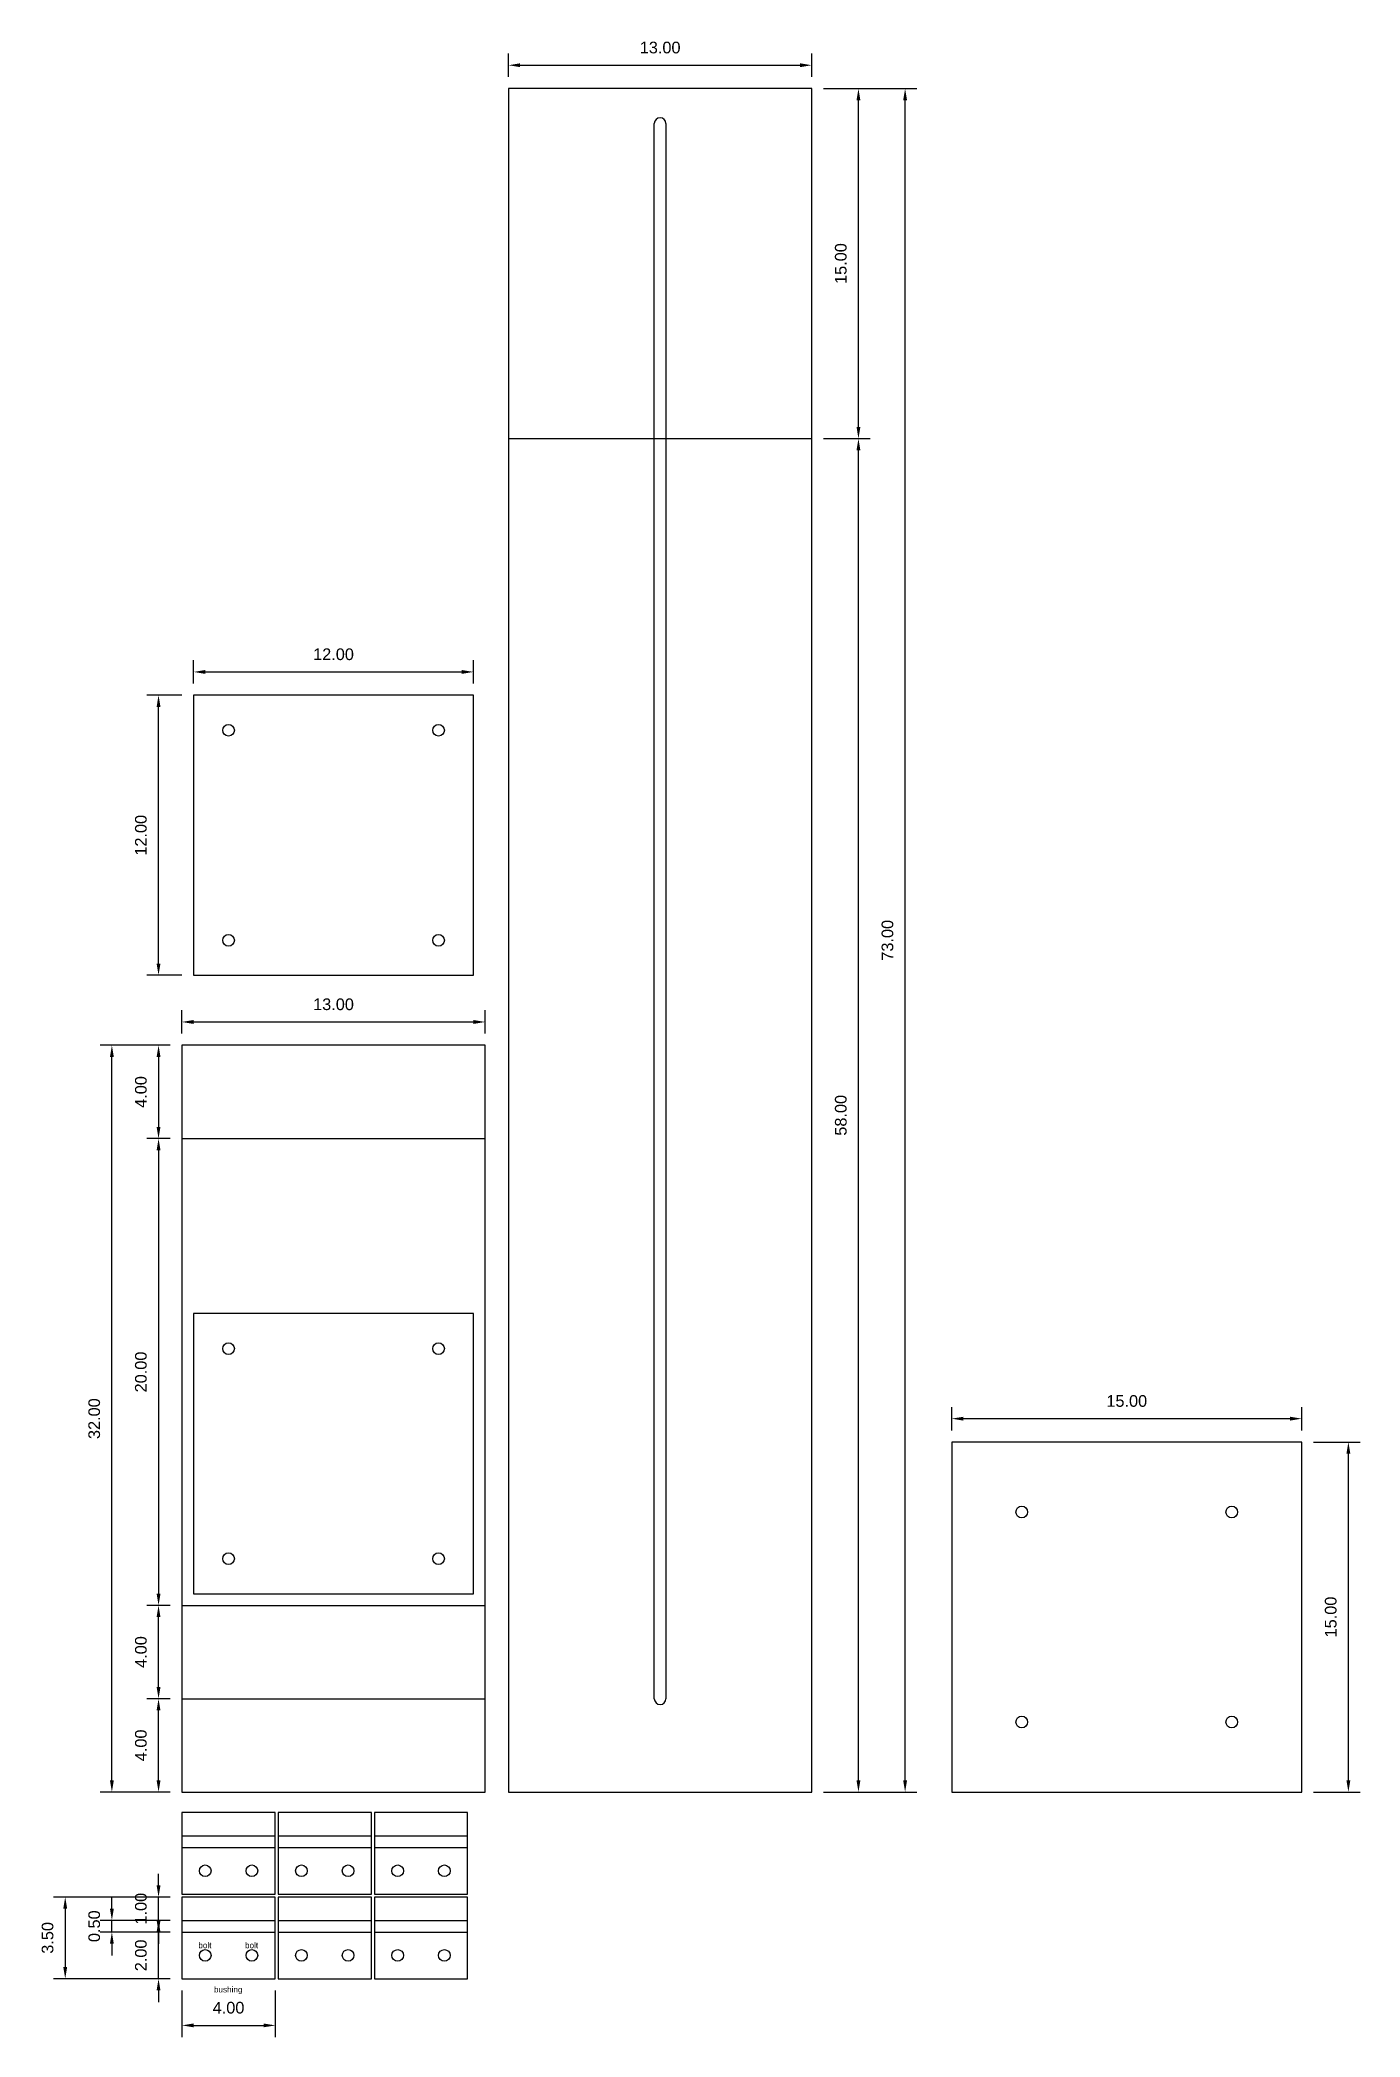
# Model space of a CAD drawing. Header units: inches. Extents: x -6.1 to 50.5, y -2.5 to 83.1.
import ezdxf

# ---------------------------------------------------------------- set-up
doc = ezdxf.new("R2010")
doc.units = ezdxf.units.IN
doc.header["$MEASUREMENT"] = 0
for name, color, linetype, true_color in [('cutting geometry', 1, 'Continuous', 0xff0000), ('dimensions', 18, 'Continuous', 0x000000), ('folds', 15, 'Continuous', 0xbf3f3f), ('model', 251, 'Continuous', 0x696969)]:
    doc.layers.add(name, color=color, linetype=linetype, true_color=true_color)
doc.styles.add('Arial', font='')
doc.styles.get('Arial').set_extended_font_data('Arial')
doc.dimstyles.new('Default', dxfattribs={"dimtxt": 0.5, "dimasz": 0.5, "dimexe": 0.5, "dimexo": 0.5, "dimgap": 0.5, "dimtad": 1, "dimtoh": 1, "dimzin": 1, "dimdsep": 46, "dimtxsty": 'Arial', "dimcen": 0.5, "dimazin": 0, "dimtfac": 1, "dimtdec": 4, "dimtix": 1, "dimtmove": 1, "dimatfit": 3, "dimfxl": 1, "dimtolj": 1, "dimtzin": 1, "dimarcsym": 0})

# ---------------------------------------------------------------- blocks, each defined once
blk = doc.blocks.new('*D1')
at = {"layer": 'Defpoints', "color": 0}
for p in [(33, 24), (33, 23), (48, 23)]:
    blk.add_point(p, dxfattribs=at)
at = {"layer": 'dimensions', "color": 0, "lineweight": -2}
for p, q in [((33, 23.5), (33, 24.5)), ((47.5, 24), (33.5, 24)), ((48, 23.5), (48, 24.5))]:
    blk.add_line(p, q, dxfattribs=at)
at = {"layer": 'dimensions', "color": 0}
for points in [[(33.5, 24.083), (33.5, 23.917), (33, 24)], [(47.5, 23.917), (47.5, 24.083), (48, 24)]]:
    blk.add_solid(points, dxfattribs=at)
at = {"layer": 'dimensions', "color": 0, "insert": (40.5, 24.755), "char_height": 0.5, "attachment_point": 5, "style": 'Arial'}
blk.add_mtext('\\A1;15.00', dxfattribs=at)
blk = doc.blocks.new('*D2')
at = {"layer": 'Defpoints', "color": 0}
for p in [(48, 23), (50, 23), (48, 8)]:
    blk.add_point(p, dxfattribs=at)
at = {"layer": 'dimensions', "color": 0, "lineweight": -2}
for p, q in [((48.5, 23), (50.5, 23)), ((50, 8.5), (50, 22.5)), ((48.5, 8), (50.5, 8))]:
    blk.add_line(p, q, dxfattribs=at)
at = {"layer": 'dimensions', "color": 0}
for points in [[(50.083, 22.5), (49.917, 22.5), (50, 23)], [(49.917, 8.5), (50.083, 8.5), (50, 8)]]:
    blk.add_solid(points, dxfattribs=at)
at = {"layer": 'dimensions', "color": 0, "insert": (49.245, 15.5), "char_height": 0.5, "attachment_point": 5, "rotation": 90, "style": 'Arial'}
blk.add_mtext('\\A1;15.00', dxfattribs=at)
blk = doc.blocks.new('*D3')
at = {"layer": 'Defpoints', "color": 0}
for p in [(0, 0), (4, 0), (4, -2)]:
    blk.add_point(p, dxfattribs=at)
at = {"layer": 'dimensions', "color": 0, "lineweight": -2}
for p, q in [((0, -0.5), (0, -2.5)), ((4, -0.5), (4, -2.5)), ((0.5, -2), (3.5, -2))]:
    blk.add_line(p, q, dxfattribs=at)
at = {"layer": 'dimensions', "color": 0}
for points in [[(0.5, -1.917), (0.5, -2.083), (0, -2)], [(3.5, -2.083), (3.5, -1.917), (4, -2)]]:
    blk.add_solid(points, dxfattribs=at)
at = {"layer": 'dimensions', "color": 0, "insert": (2, -1.245), "char_height": 0.5, "attachment_point": 5, "style": 'Arial'}
blk.add_mtext('\\A1;4.00', dxfattribs=at)
blk = doc.blocks.new('*D4')
at = {"layer": 'Defpoints', "color": 0}
for p in [(-1, 2), (0, 2), (0, 0)]:
    blk.add_point(p, dxfattribs=at)
at = {"layer": 'dimensions', "color": 0, "lineweight": -2}
for p, q in [((-1, 2.5), (-1, 3)), ((-0.5, 2), (-1.5, 2)), ((-1, 0), (-1, 2)), ((-0.5, 0), (-1.5, 0)), ((-1, -0.5), (-1, -1))]:
    blk.add_line(p, q, dxfattribs=at)
at = {"layer": 'dimensions', "color": 0}
for points in [[(-1.083, 2.5), (-0.917, 2.5), (-1, 2)], [(-0.917, -0.5), (-1.083, -0.5), (-1, 0)]]:
    blk.add_solid(points, dxfattribs=at)
at = {"layer": 'dimensions', "color": 0, "insert": (-1.755, 1), "char_height": 0.5, "attachment_point": 5, "rotation": 90, "style": 'Arial'}
blk.add_mtext('\\A1;2.00', dxfattribs=at)
blk = doc.blocks.new('*D5')
at = {"layer": 'Defpoints', "color": 0}
for p in [(-1, 3.5), (0, 3.5), (0, 2.5)]:
    blk.add_point(p, dxfattribs=at)
at = {"layer": 'dimensions', "color": 0, "lineweight": -2}
for p, q in [((-1, 4), (-1, 4.5)), ((-0.5, 3.5), (-1.5, 3.5)), ((-1, 2.5), (-1, 3.5)), ((-0.5, 2.5), (-1.5, 2.5)), ((-1, 2), (-1, 1.5))]:
    blk.add_line(p, q, dxfattribs=at)
at = {"layer": 'dimensions', "color": 0}
for points in [[(-1.083, 4), (-0.917, 4), (-1, 3.5)], [(-0.917, 2), (-1.083, 2), (-1, 2.5)]]:
    blk.add_solid(points, dxfattribs=at)
at = {"layer": 'dimensions', "color": 0, "insert": (-1.755, 3), "char_height": 0.5, "attachment_point": 5, "rotation": 90, "style": 'Arial'}
blk.add_mtext('\\A1;1.00', dxfattribs=at)
blk = doc.blocks.new('*D6')
at = {"layer": 'Defpoints', "color": 0}
for p in [(-3, 2.5), (0, 2.5), (0, 2)]:
    blk.add_point(p, dxfattribs=at)
at = {"layer": 'dimensions', "color": 0, "lineweight": -2}
for p, q in [((-3, 3), (-3, 3.5)), ((-0.5, 2.5), (-3.5, 2.5)), ((-0.5, 2), (-3.5, 2)), ((-3, 2), (-3, 2.5)), ((-3, 1.5), (-3, 1))]:
    blk.add_line(p, q, dxfattribs=at)
at = {"layer": 'dimensions', "color": 0}
for points in [[(-3.083, 3), (-2.917, 3), (-3, 2.5)], [(-2.917, 1.5), (-3.083, 1.5), (-3, 2)]]:
    blk.add_solid(points, dxfattribs=at)
at = {"layer": 'dimensions', "color": 0, "insert": (-3.755, 2.25), "char_height": 0.5, "attachment_point": 5, "rotation": 90, "style": 'Arial'}
blk.add_mtext('\\A1;0.50', dxfattribs=at)
blk = doc.blocks.new('*D7')
at = {"layer": 'Defpoints', "color": 0}
for p in [(0, 3.5), (-5, 0), (0, 0)]:
    blk.add_point(p, dxfattribs=at)
at = {"layer": 'dimensions', "color": 0, "lineweight": -2}
for p, q in [((-0.5, 3.5), (-5.5, 3.5)), ((-5, 3), (-5, 0.5)), ((-0.5, 0), (-5.5, 0))]:
    blk.add_line(p, q, dxfattribs=at)
at = {"layer": 'dimensions', "color": 0}
for points in [[(-4.917, 3), (-5.083, 3), (-5, 3.5)], [(-5.083, 0.5), (-4.917, 0.5), (-5, 0)]]:
    blk.add_solid(points, dxfattribs=at)
at = {"layer": 'dimensions', "color": 0, "insert": (-5.755, 1.75), "char_height": 0.5, "attachment_point": 5, "rotation": 90, "style": 'Arial'}
blk.add_mtext('\\A1;3.50', dxfattribs=at)
blk = doc.blocks.new('*D8')
at = {"layer": 'Defpoints', "color": 0}
for p in [(-3, 40), (0, 40), (0, 8)]:
    blk.add_point(p, dxfattribs=at)
at = {"layer": 'dimensions', "color": 0, "lineweight": -2}
for p, q in [((-0.5, 40), (-3.5, 40)), ((-3, 8.5), (-3, 39.5)), ((-0.5, 8), (-3.5, 8))]:
    blk.add_line(p, q, dxfattribs=at)
at = {"layer": 'dimensions', "color": 0}
for points in [[(-2.917, 39.5), (-3.083, 39.5), (-3, 40)], [(-3.083, 8.5), (-2.917, 8.5), (-3, 8)]]:
    blk.add_solid(points, dxfattribs=at)
at = {"layer": 'dimensions', "color": 0, "insert": (-3.755, 24), "char_height": 0.5, "attachment_point": 5, "rotation": 90, "style": 'Arial'}
blk.add_mtext('\\A1;32.00', dxfattribs=at)
blk = doc.blocks.new('*D9')
at = {"layer": 'Defpoints', "color": 0}
for p in [(0, 36), (-1, 16), (0, 16)]:
    blk.add_point(p, dxfattribs=at)
at = {"layer": 'dimensions', "color": 0, "lineweight": -2}
for p, q in [((-0.5, 36), (-1.5, 36)), ((-1, 35.5), (-1, 16.5)), ((-0.5, 16), (-1.5, 16))]:
    blk.add_line(p, q, dxfattribs=at)
at = {"layer": 'dimensions', "color": 0}
for points in [[(-0.917, 35.5), (-1.083, 35.5), (-1, 36)], [(-1.083, 16.5), (-0.917, 16.5), (-1, 16)]]:
    blk.add_solid(points, dxfattribs=at)
at = {"layer": 'dimensions', "color": 0, "insert": (-1.755, 26), "char_height": 0.5, "attachment_point": 5, "rotation": 90, "style": 'Arial'}
blk.add_mtext('\\A1;20.00', dxfattribs=at)
blk = doc.blocks.new('*D10')
at = {"layer": 'Defpoints', "color": 0}
for p in [(0, 40), (-1, 36), (0, 36)]:
    blk.add_point(p, dxfattribs=at)
at = {"layer": 'dimensions', "color": 0, "lineweight": -2}
for p, q in [((-0.5, 40), (-1.5, 40)), ((-1, 39.5), (-1, 36.5)), ((-0.5, 36), (-1.5, 36))]:
    blk.add_line(p, q, dxfattribs=at)
at = {"layer": 'dimensions', "color": 0}
for points in [[(-0.917, 39.5), (-1.083, 39.5), (-1, 40)], [(-1.083, 36.5), (-0.917, 36.5), (-1, 36)]]:
    blk.add_solid(points, dxfattribs=at)
at = {"layer": 'dimensions', "color": 0, "insert": (-1.755, 38), "char_height": 0.5, "attachment_point": 5, "rotation": 90, "style": 'Arial'}
blk.add_mtext('\\A1;4.00', dxfattribs=at)
blk = doc.blocks.new('*D11')
at = {"layer": 'Defpoints', "color": 0}
for p in [(-1, 16), (0, 16), (0, 12)]:
    blk.add_point(p, dxfattribs=at)
at = {"layer": 'dimensions', "color": 0, "lineweight": -2}
for p, q in [((-0.5, 16), (-1.5, 16)), ((-1, 12.5), (-1, 15.5)), ((-0.5, 12), (-1.5, 12))]:
    blk.add_line(p, q, dxfattribs=at)
at = {"layer": 'dimensions', "color": 0}
for points in [[(-0.917, 15.5), (-1.083, 15.5), (-1, 16)], [(-1.083, 12.5), (-0.917, 12.5), (-1, 12)]]:
    blk.add_solid(points, dxfattribs=at)
at = {"layer": 'dimensions', "color": 0, "insert": (-1.755, 14), "char_height": 0.5, "attachment_point": 5, "rotation": 90, "style": 'Arial'}
blk.add_mtext('\\A1;4.00', dxfattribs=at)
blk = doc.blocks.new('*D12')
at = {"layer": 'Defpoints', "color": 0}
for p in [(-1, 12), (0, 12), (0, 8)]:
    blk.add_point(p, dxfattribs=at)
at = {"layer": 'dimensions', "color": 0, "lineweight": -2}
for p, q in [((-0.5, 12), (-1.5, 12)), ((-1, 8.5), (-1, 11.5)), ((-0.5, 8), (-1.5, 8))]:
    blk.add_line(p, q, dxfattribs=at)
at = {"layer": 'dimensions', "color": 0}
for points in [[(-0.917, 11.5), (-1.083, 11.5), (-1, 12)], [(-1.083, 8.5), (-0.917, 8.5), (-1, 8)]]:
    blk.add_solid(points, dxfattribs=at)
at = {"layer": 'dimensions', "color": 0, "insert": (-1.755, 10), "char_height": 0.5, "attachment_point": 5, "rotation": 90, "style": 'Arial'}
blk.add_mtext('\\A1;4.00', dxfattribs=at)
blk = doc.blocks.new('*D13')
at = {"layer": 'Defpoints', "color": 0}
for p in [(13, 41), (0, 40), (13, 40)]:
    blk.add_point(p, dxfattribs=at)
at = {"layer": 'dimensions', "color": 0, "lineweight": -2}
for p, q in [((0, 40.5), (0, 41.5)), ((13, 40.5), (13, 41.5)), ((0.5, 41), (12.5, 41))]:
    blk.add_line(p, q, dxfattribs=at)
at = {"layer": 'dimensions', "color": 0}
for points in [[(0.5, 41.083), (0.5, 40.917), (0, 41)], [(12.5, 40.917), (12.5, 41.083), (13, 41)]]:
    blk.add_solid(points, dxfattribs=at)
at = {"layer": 'dimensions', "color": 0, "insert": (6.5, 41.755), "char_height": 0.5, "attachment_point": 5, "style": 'Arial'}
blk.add_mtext('\\A1;13.00', dxfattribs=at)
blk = doc.blocks.new('*D14')
at = {"layer": 'Defpoints', "color": 0}
for p in [(27, 82), (14, 81), (27, 81)]:
    blk.add_point(p, dxfattribs=at)
at = {"layer": 'dimensions', "color": 0, "lineweight": -2}
for p, q in [((14, 81.5), (14, 82.5)), ((27, 81.5), (27, 82.5)), ((14.5, 82), (26.5, 82))]:
    blk.add_line(p, q, dxfattribs=at)
at = {"layer": 'dimensions', "color": 0}
for points in [[(14.5, 82.083), (14.5, 81.917), (14, 82)], [(26.5, 81.917), (26.5, 82.083), (27, 82)]]:
    blk.add_solid(points, dxfattribs=at)
at = {"layer": 'dimensions', "color": 0, "insert": (20.5, 82.755), "char_height": 0.5, "attachment_point": 5, "style": 'Arial'}
blk.add_mtext('\\A1;13.00', dxfattribs=at)
blk = doc.blocks.new('*D15')
at = {"layer": 'Defpoints', "color": 0}
for p in [(27, 81), (29, 81), (27, 66)]:
    blk.add_point(p, dxfattribs=at)
at = {"layer": 'dimensions', "color": 0, "lineweight": -2}
for p, q in [((27.5, 81), (29.5, 81)), ((29, 66.5), (29, 80.5)), ((27.5, 66), (29.5, 66))]:
    blk.add_line(p, q, dxfattribs=at)
at = {"layer": 'dimensions', "color": 0}
for points in [[(29.083, 80.5), (28.917, 80.5), (29, 81)], [(28.917, 66.5), (29.083, 66.5), (29, 66)]]:
    blk.add_solid(points, dxfattribs=at)
at = {"layer": 'dimensions', "color": 0, "insert": (28.245, 73.5), "char_height": 0.5, "attachment_point": 5, "rotation": 90, "style": 'Arial'}
blk.add_mtext('\\A1;15.00', dxfattribs=at)
blk = doc.blocks.new('*D16')
at = {"layer": 'Defpoints', "color": 0}
for p in [(27, 66), (29, 66), (27, 8)]:
    blk.add_point(p, dxfattribs=at)
at = {"layer": 'dimensions', "color": 0, "lineweight": -2}
for p, q in [((27.5, 66), (29.5, 66)), ((29, 8.5), (29, 65.5)), ((27.5, 8), (29.5, 8))]:
    blk.add_line(p, q, dxfattribs=at)
at = {"layer": 'dimensions', "color": 0}
for points in [[(29.083, 65.5), (28.917, 65.5), (29, 66)], [(28.917, 8.5), (29.083, 8.5), (29, 8)]]:
    blk.add_solid(points, dxfattribs=at)
at = {"layer": 'dimensions', "color": 0, "insert": (28.245, 37), "char_height": 0.5, "attachment_point": 5, "rotation": 90, "style": 'Arial'}
blk.add_mtext('\\A1;58.00', dxfattribs=at)
blk = doc.blocks.new('*D17')
at = {"layer": 'Defpoints', "color": 0}
for p in [(27, 81), (31, 81), (27, 8)]:
    blk.add_point(p, dxfattribs=at)
at = {"layer": 'dimensions', "color": 0, "lineweight": -2}
for p, q in [((27.5, 81), (31.5, 81)), ((31, 8.5), (31, 80.5)), ((27.5, 8), (31.5, 8))]:
    blk.add_line(p, q, dxfattribs=at)
at = {"layer": 'dimensions', "color": 0}
for points in [[(31.083, 80.5), (30.917, 80.5), (31, 81)], [(30.917, 8.5), (31.083, 8.5), (31, 8)]]:
    blk.add_solid(points, dxfattribs=at)
at = {"layer": 'dimensions', "color": 0, "insert": (30.245, 44.5), "char_height": 0.5, "attachment_point": 5, "rotation": 90, "style": 'Arial'}
blk.add_mtext('\\A1;73.00', dxfattribs=at)
blk = doc.blocks.new('*D18')
at = {"layer": 'Defpoints', "color": 0}
for p in [(-1, 55), (0.5, 55), (0.5, 43)]:
    blk.add_point(p, dxfattribs=at)
at = {"layer": 'dimensions', "color": 0, "lineweight": -2}
for p, q in [((0, 55), (-1.5, 55)), ((-1, 43.5), (-1, 54.5)), ((0, 43), (-1.5, 43))]:
    blk.add_line(p, q, dxfattribs=at)
at = {"layer": 'dimensions', "color": 0}
for points in [[(-0.917, 54.5), (-1.083, 54.5), (-1, 55)], [(-1.083, 43.5), (-0.917, 43.5), (-1, 43)]]:
    blk.add_solid(points, dxfattribs=at)
at = {"layer": 'dimensions', "color": 0, "insert": (-1.755, 49), "char_height": 0.5, "attachment_point": 5, "rotation": 90, "style": 'Arial'}
blk.add_mtext('\\A1;12.00', dxfattribs=at)
blk = doc.blocks.new('*D19')
at = {"layer": 'Defpoints', "color": 0}
for p in [(12.5, 56), (0.5, 55), (12.5, 55)]:
    blk.add_point(p, dxfattribs=at)
at = {"layer": 'dimensions', "color": 0, "lineweight": -2}
for p, q in [((0.5, 55.5), (0.5, 56.5)), ((12.5, 55.5), (12.5, 56.5)), ((1, 56), (12, 56))]:
    blk.add_line(p, q, dxfattribs=at)
at = {"layer": 'dimensions', "color": 0}
for points in [[(1, 56.083), (1, 55.917), (0.5, 56)], [(12, 55.917), (12, 56.083), (12.5, 56)]]:
    blk.add_solid(points, dxfattribs=at)
at = {"layer": 'dimensions', "color": 0, "insert": (6.5, 56.755), "char_height": 0.5, "attachment_point": 5, "style": 'Arial'}
blk.add_mtext('\\A1;12.00', dxfattribs=at)

msp = doc.modelspace()

# ---------------------------------------------------------------- linework, layer by layer
at = {"layer": 'cutting geometry'}
for p, q in [((20.25, 12), (20.25, 79.5)), ((20.75, 79.5), (20.75, 12))]:
    msp.add_line(p, q, dxfattribs=at)
for points in [[(14, 8), (27, 8), (27, 81), (14, 81)], [(0.5, 43), (12.5, 43), (12.5, 55), (0.5, 55)], [(0, 8), (13, 8), (13, 40), (0, 40)], [(33, 8), (48, 8), (48, 23), (33, 23)], [(4, 7.125), (0, 7.125), (0, 3.625), (4, 3.625)], [(8.125, 7.125), (4.125, 7.125), (4.125, 3.625), (8.125, 3.625)], [(12.25, 7.125), (8.25, 7.125), (8.25, 3.625), (12.25, 3.625)], [(4, 3.5), (0, 3.5), (0, 0), (4, 0)], [(8.125, 3.5), (4.125, 3.5), (4.125, 0), (8.125, 0)], [(12.25, 3.5), (8.25, 3.5), (8.25, 0), (12.25, 0)]]:
    msp.add_lwpolyline(points, close=True, dxfattribs=at)
for centre in [(2, 53.5), (11, 53.5), (2, 44.5), (11, 44.5), (2, 27), (11, 27), (36, 20), (45, 20), (2, 18), (11, 18), (36, 11), (45, 11), (1, 4.625), (3, 4.625), (5.125, 4.625), (7.125, 4.625), (9.25, 4.625), (11.25, 4.625), (1, 1), (3, 1), (5.125, 1), (7.125, 1), (9.25, 1), (11.25, 1)]:
    msp.add_circle(centre, 0.25, dxfattribs=at)
for centre, start, end in [((20.5, 79.5), 0, 180), ((20.5, 12), 180, 0)]:
    msp.add_arc(centre, 0.25, start, end, dxfattribs=at)
at = {"layer": 'folds'}
for points in [[(14, 66), (27, 66)], [(0, 36), (13, 36)], [(0, 16), (13, 16)], [(0, 12), (13, 12)], [(0, 6.125), (4, 6.125)], [(4.125, 6.125), (8.125, 6.125)], [(8.25, 6.125), (12.25, 6.125)], [(0, 5.625), (4, 5.625)], [(4.125, 5.625), (8.125, 5.625)], [(8.25, 5.625), (12.25, 5.625)], [(0, 2.5), (4, 2.5)], [(0, 2), (4, 2)], [(4.125, 2.5), (8.125, 2.5)], [(4.125, 2), (8.125, 2)], [(8.25, 2.5), (12.25, 2.5)], [(8.25, 2), (12.25, 2)]]:
    msp.add_lwpolyline(points, dxfattribs=at)
at = {"layer": 'model'}
msp.add_lwpolyline([(0.5, 16.5), (12.5, 16.5), (12.5, 28.5), (0.5, 28.5)], close=True, dxfattribs=at)

# ---------------------------------------------------------------- texts
at = {"layer": 'dimensions', "char_height": 0.25, "attachment_point": 8, "line_spacing_factor": 0.963855}
for s, insert, width in [('\\fArial;bolt', (0.987, 1.303), 0.78464), ('\\fArial;bolt', (2.987, 1.303), 0.78464), ('\\fArial;bushing', (1.987, -0.662), 1.41717)]:
    msp.add_mtext(s, dxfattribs=dict(at, insert=insert, width=width))

# ---------------------------------------------------------------- dimensions: what is measured, and where the dimension line sits
at = {"layer": 'dimensions'}
for base, p1, p2, picture, middle in [((27, 82), (14, 81), (27, 81), '*D14', (20.5, 82.755)), ((12.5, 56), (0.5, 55), (12.5, 55), '*D19', (6.5, 56.755)), ((13, 41), (0, 40), (13, 40), '*D13', (6.5, 41.755)), ((33, 24), (48, 23), (33, 23), '*D1', (40.5, 24.755)), ((4, -2), (0, 0), (4, 0), '*D3', (2, -1.245))]:
    dim = msp.add_linear_dim(base=base, p1=p1, p2=p2, dimstyle='Default', dxfattribs=at)
    dim.commit()
    dim.dimension.update_dxf_attribs({"geometry": picture, "text_midpoint": middle})
for base, p1, p2, picture, middle in [((29, 81), (27, 66), (27, 81), '*D15', (28.245, 73.5)), ((31, 81), (27, 8), (27, 81), '*D17', (30.245, 44.5)), ((29, 66), (27, 8), (27, 66), '*D16', (28.245, 37)), ((-1, 55), (0.5, 43), (0.5, 55), '*D18', (-1.755, 49)), ((-3, 40), (0, 8), (0, 40), '*D8', (-3.755, 24)), ((-1, 36), (0, 40), (0, 36), '*D10', (-1.755, 38)), ((-1, 16), (0, 36), (0, 16), '*D9', (-1.755, 26)), ((50, 23), (48, 8), (48, 23), '*D2', (49.245, 15.5)), ((-1, 16), (0, 12), (0, 16), '*D11', (-1.755, 14)), ((-1, 12), (0, 8), (0, 12), '*D12', (-1.755, 10)), ((-1, 3.5), (0, 2.5), (0, 3.5), '*D5', (-1.755, 3)), ((-5, 0), (0, 3.5), (0, 0), '*D7', (-5.755, 1.75)), ((-3, 2.5), (0, 2), (0, 2.5), '*D6', (-3.755, 2.25)), ((-1, 2), (0, 0), (0, 2), '*D4', (-1.755, 1))]:
    dim = msp.add_linear_dim(base=base, p1=p1, p2=p2, angle=90, dimstyle='Default', dxfattribs=at)
    dim.commit()
    dim.dimension.update_dxf_attribs({"geometry": picture, "text_midpoint": middle})

doc.saveas('drawing.dxf')
